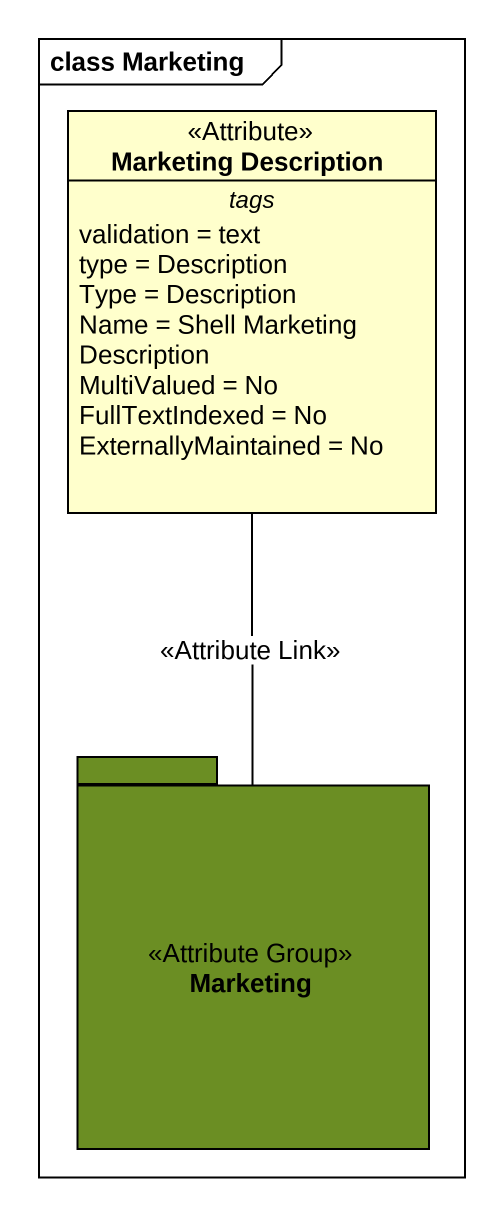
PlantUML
@startuml
mainframe class Marketing
hide circle
hide empty members
class "Marketing Description" as Marketing_Description <<Attribute>> {
  -- tags --
  validation = text
  type = Description
  Type = Description
  Name = Shell Marketing Description
  MultiValued = No
  FullTextIndexed = No
  ExternallyMaintained = No
}
package Marketing <<Attribute Group>> #6B8E23 {
}
Marketing -up- Marketing_Description : <<Attribute Link>>
@enduml
